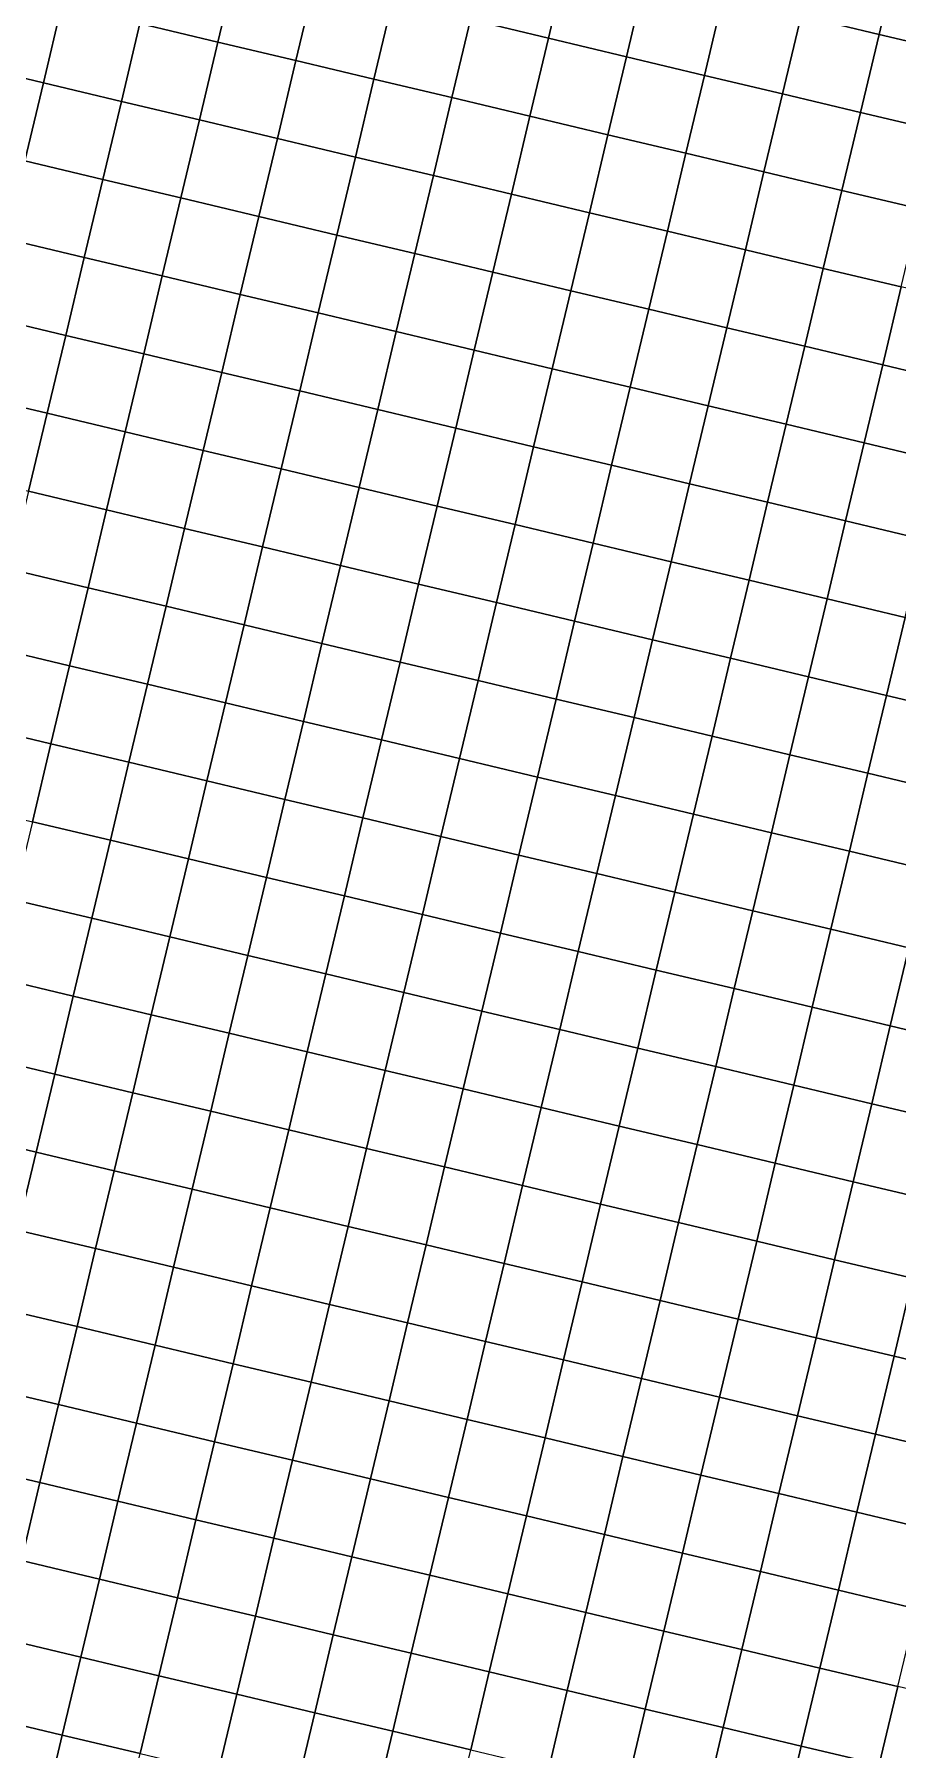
# Model space of a CAD drawing. Header units: metres. Extents: x 0.3 to 9.7, y -5.33 to 3.34.
# Drawn here: x 6.05 to 7.127, y -2.505 to -0.365 of the extents above; entities that cross this region are included whole.
import ezdxf

# ---------------------------------------------------------------- set-up
doc = ezdxf.new("R2010")
doc.units = ezdxf.units.M

msp = doc.modelspace()

# ---------------------------------------------------------------- linework, layer by layer
at = {"layer": 'C2_v2'}
for points in [[(6.205, -0.2537, -3.0121), (6.1818, -0.3509, -3.0103), (6.2791, -0.3741, -3.0057), (6.3023, -0.2768, -3.0077)], [(6.6173, -0.249, -2.9777), (6.5941, -0.3462, -2.9863), (6.6914, -0.3694, -2.991), (6.7145, -0.2721, -2.9828)], [(7.0295, -0.2443, -3.0712), (7.0064, -0.3415, -3.0721), (7.1037, -0.3647, -3.0966), (7.1268, -0.2674, -3.1001)], [(6.3023, -0.2768, -3.0077), (6.2791, -0.3741, -3.0057), (6.3764, -0.3972, -2.999), (6.3995, -0.3, -3.0034)], [(6.7145, -0.2721, -2.9828), (6.6914, -0.3694, -2.991), (6.7887, -0.3925, -3.0093), (6.8118, -0.2952, -3.0039)], [(7.1268, -0.2674, -3.1001), (7.1037, -0.3647, -3.0966), (7.201, -0.3878, -3.1193), (7.2241, -0.2905, -3.1254)], [(6.8118, -0.2952, -3.0039), (6.7887, -0.3925, -3.0093), (6.886, -0.4157, -3.0436), (6.9091, -0.3184, -3.0419)], [(5.9873, -0.3047, -3.0251), (5.9641, -0.4019, -3.0174), (6.0614, -0.4251, -3.0129), (6.0845, -0.3278, -3.0184)], [(6.3995, -0.3, -3.0034), (6.3764, -0.3972, -2.999), (6.4737, -0.4204, -2.9956), (6.4968, -0.3231, -2.996)], [(6.9091, -0.3184, -3.0419), (6.886, -0.4157, -3.0436), (6.9832, -0.4388, -3.0707), (7.0064, -0.3415, -3.0721)], [(6.0845, -0.3278, -3.0184), (6.0614, -0.4251, -3.0129), (6.1587, -0.4482, -3.0072), (6.1818, -0.3509, -3.0103)], [(6.4968, -0.3231, -2.996), (6.4737, -0.4204, -2.9956), (6.571, -0.4435, -2.9895), (6.5941, -0.3462, -2.9863)], [(7.0064, -0.3415, -3.0721), (6.9832, -0.4388, -3.0707), (7.0805, -0.462, -3.0925), (7.1037, -0.3647, -3.0966)], [(6.1818, -0.3509, -3.0103), (6.1587, -0.4482, -3.0072), (6.256, -0.4714, -3.0043), (6.2791, -0.3741, -3.0057)], [(6.5941, -0.3462, -2.9863), (6.571, -0.4435, -2.9895), (6.6682, -0.4667, -2.9954), (6.6914, -0.3694, -2.991)], [(6.2791, -0.3741, -3.0057), (6.256, -0.4714, -3.0043), (6.3532, -0.4945, -2.9996), (6.3764, -0.3972, -2.999)], [(6.6914, -0.3694, -2.991), (6.6682, -0.4667, -2.9954), (6.7655, -0.4898, -3.0139), (6.7887, -0.3925, -3.0093)], [(7.1037, -0.3647, -3.0966), (7.0805, -0.462, -3.0925), (7.1778, -0.4851, -3.1118), (7.201, -0.3878, -3.1193)], [(5.9641, -0.4019, -3.0174), (5.941, -0.4992, -3.0154), (6.0382, -0.5224, -3.0118), (6.0614, -0.4251, -3.0129)], [(6.3764, -0.3972, -2.999), (6.3532, -0.4945, -2.9996), (6.4505, -0.5177, -2.9987), (6.4737, -0.4204, -2.9956)], [(6.7887, -0.3925, -3.0093), (6.7655, -0.4898, -3.0139), (6.8628, -0.513, -3.0459), (6.886, -0.4157, -3.0436)], [(6.0614, -0.4251, -3.0129), (6.0382, -0.5224, -3.0118), (6.1355, -0.5455, -3.0079), (6.1587, -0.4482, -3.0072)], [(6.4737, -0.4204, -2.9956), (6.4505, -0.5177, -2.9987), (6.5478, -0.5408, -2.9961), (6.571, -0.4435, -2.9895)], [(6.886, -0.4157, -3.0436), (6.8628, -0.513, -3.0459), (6.9601, -0.5361, -3.0708), (6.9832, -0.4388, -3.0707)], [(6.1587, -0.4482, -3.0072), (6.1355, -0.5455, -3.0079), (6.2328, -0.5687, -3.0054), (6.256, -0.4714, -3.0043)], [(6.571, -0.4435, -2.9895), (6.5478, -0.5408, -2.9961), (6.6451, -0.564, -3.0028), (6.6682, -0.4667, -2.9954)], [(6.9832, -0.4388, -3.0707), (6.9601, -0.5361, -3.0708), (7.0574, -0.5593, -3.0905), (7.0805, -0.462, -3.0925)], [(6.6682, -0.4667, -2.9954), (6.6451, -0.564, -3.0028), (6.7424, -0.5871, -3.0245), (6.7655, -0.4898, -3.0139)], [(7.0805, -0.462, -3.0925), (7.0574, -0.5593, -3.0905), (7.1547, -0.5824, -3.1055), (7.1778, -0.4851, -3.1118)], [(6.256, -0.4714, -3.0043), (6.2328, -0.5687, -3.0054), (6.3301, -0.5918, -3.0008), (6.3532, -0.4945, -2.9996)], [(6.7655, -0.4898, -3.0139), (6.7424, -0.5871, -3.0245), (6.8397, -0.6102, -3.0522), (6.8628, -0.513, -3.0459)], [(6.3532, -0.4945, -2.9996), (6.3301, -0.5918, -3.0008), (6.4274, -0.615, -3.0004), (6.4505, -0.5177, -2.9987)], [(6.8628, -0.513, -3.0459), (6.8397, -0.6102, -3.0522), (6.937, -0.6334, -3.072), (6.9601, -0.5361, -3.0708)], [(6.0382, -0.5224, -3.0118), (6.0151, -0.6197, -3.0212), (6.1124, -0.6428, -3.0172), (6.1355, -0.5455, -3.0079)], [(6.4505, -0.5177, -2.9987), (6.4274, -0.615, -3.0004), (6.5247, -0.6381, -2.9967), (6.5478, -0.5408, -2.9961)], [(6.1355, -0.5455, -3.0079), (6.1124, -0.6428, -3.0172), (6.2097, -0.6659, -3.0132), (6.2328, -0.5687, -3.0054)], [(6.5478, -0.5408, -2.9961), (6.5247, -0.6381, -2.9967), (6.622, -0.6612, -3.0062), (6.6451, -0.564, -3.0028)], [(6.9601, -0.5361, -3.0708), (6.937, -0.6334, -3.072), (7.0342, -0.6565, -3.0857), (7.0574, -0.5593, -3.0905)], [(6.2328, -0.5687, -3.0054), (6.2097, -0.6659, -3.0132), (6.307, -0.6891, -3.006), (6.3301, -0.5918, -3.0008)], [(6.6451, -0.564, -3.0028), (6.622, -0.6612, -3.0062), (6.7192, -0.6844, -3.0267), (6.7424, -0.5871, -3.0245)], [(7.0574, -0.5593, -3.0905), (7.0342, -0.6565, -3.0857), (7.1315, -0.6797, -3.0963), (7.1547, -0.5824, -3.1055)], [(6.3301, -0.5918, -3.0008), (6.307, -0.6891, -3.006), (6.4042, -0.7122, -3.0011), (6.4274, -0.615, -3.0004)], [(6.7424, -0.5871, -3.0245), (6.7192, -0.6844, -3.0267), (6.8165, -0.7075, -3.0558), (6.8397, -0.6102, -3.0522)], [(6.0151, -0.6197, -3.0212), (5.992, -0.7169, -3.0206), (6.0892, -0.7401, -3.0153), (6.1124, -0.6428, -3.0172)], [(6.4274, -0.615, -3.0004), (6.4042, -0.7122, -3.0011), (6.5015, -0.7354, -2.9957), (6.5247, -0.6381, -2.9967)], [(6.8397, -0.6102, -3.0522), (6.8165, -0.7075, -3.0558), (6.9138, -0.7307, -3.0756), (6.937, -0.6334, -3.072)], [(6.5247, -0.6381, -2.9967), (6.5015, -0.7354, -2.9957), (6.5988, -0.7585, -3.0083), (6.622, -0.6612, -3.0062)], [(6.937, -0.6334, -3.072), (6.9138, -0.7307, -3.0756), (7.0111, -0.7538, -3.0873), (7.0342, -0.6565, -3.0857)], [(6.1124, -0.6428, -3.0172), (6.0892, -0.7401, -3.0153), (6.1865, -0.7632, -3.0093), (6.2097, -0.6659, -3.0132)], [(6.622, -0.6612, -3.0062), (6.5988, -0.7585, -3.0083), (6.6961, -0.7817, -3.0283), (6.7192, -0.6844, -3.0267)], [(7.0342, -0.6565, -3.0857), (7.0111, -0.7538, -3.0873), (7.1084, -0.777, -3.0949), (7.1315, -0.6797, -3.0963)], [(6.2097, -0.6659, -3.0132), (6.1865, -0.7632, -3.0093), (6.2838, -0.7864, -3.0002), (6.307, -0.6891, -3.006)], [(6.7192, -0.6844, -3.0267), (6.6961, -0.7817, -3.0283), (6.7934, -0.8048, -3.0646), (6.8165, -0.7075, -3.0558)], [(7.1315, -0.6797, -3.0963), (7.1084, -0.777, -3.0949), (7.2057, -0.8001, -3.1086), (7.2288, -0.7028, -3.1125)], [(6.307, -0.6891, -3.006), (6.2838, -0.7864, -3.0002), (6.3811, -0.8095, -2.9988), (6.4042, -0.7122, -3.0011)], [(5.992, -0.7169, -3.0206), (5.9688, -0.8142, -3.0186), (6.0661, -0.8374, -3.0128), (6.0892, -0.7401, -3.0153)], [(6.4042, -0.7122, -3.0011), (6.3811, -0.8095, -2.9988), (6.4784, -0.8327, -2.9952), (6.5015, -0.7354, -2.9957)], [(6.8165, -0.7075, -3.0558), (6.7934, -0.8048, -3.0646), (6.8907, -0.828, -3.0858), (6.9138, -0.7307, -3.0756)], [(6.0892, -0.7401, -3.0153), (6.0661, -0.8374, -3.0128), (6.1634, -0.8605, -3.0069), (6.1865, -0.7632, -3.0093)], [(6.5015, -0.7354, -2.9957), (6.4784, -0.8327, -2.9952), (6.5757, -0.8558, -3.003), (6.5988, -0.7585, -3.0083)], [(6.9138, -0.7307, -3.0756), (6.8907, -0.828, -3.0858), (6.9879, -0.8511, -3.0997), (7.0111, -0.7538, -3.0873)], [(6.1865, -0.7632, -3.0093), (6.1634, -0.8605, -3.0069), (6.2607, -0.8837, -2.9979), (6.2838, -0.7864, -3.0002)], [(6.5988, -0.7585, -3.0083), (6.5757, -0.8558, -3.003), (6.6729, -0.879, -3.0281), (6.6961, -0.7817, -3.0283)], [(7.0111, -0.7538, -3.0873), (6.9879, -0.8511, -3.0997), (7.0852, -0.8743, -3.1051), (7.1084, -0.777, -3.0949)], [(6.2838, -0.7864, -3.0002), (6.2607, -0.8837, -2.9979), (6.3579, -0.9068, -2.9929), (6.3811, -0.8095, -2.9988)], [(6.6961, -0.7817, -3.0283), (6.6729, -0.879, -3.0281), (6.7702, -0.9021, -3.0633), (6.7934, -0.8048, -3.0646)], [(7.1084, -0.777, -3.0949), (7.0852, -0.8743, -3.1051), (7.1825, -0.8974, -3.1188), (7.2057, -0.8001, -3.1086)], [(6.3811, -0.8095, -2.9988), (6.3579, -0.9068, -2.9929), (6.4552, -0.9299, -2.9958), (6.4784, -0.8327, -2.9952)], [(6.7934, -0.8048, -3.0646), (6.7702, -0.9021, -3.0633), (6.8675, -0.9252, -3.0841), (6.8907, -0.828, -3.0858)], [(5.9688, -0.8142, -3.0186), (5.9457, -0.9115, -3.0114), (6.0429, -0.9347, -3.0063), (6.0661, -0.8374, -3.0128)], [(6.4784, -0.8327, -2.9952), (6.4552, -0.9299, -2.9958), (6.5525, -0.9531, -3.0077), (6.5757, -0.8558, -3.003)], [(6.8907, -0.828, -3.0858), (6.8675, -0.9252, -3.0841), (6.9648, -0.9484, -3.0981), (6.9879, -0.8511, -3.0997)], [(6.0661, -0.8374, -3.0128), (6.0429, -0.9347, -3.0063), (6.1402, -0.9578, -3.0013), (6.1634, -0.8605, -3.0069)], [(6.5757, -0.8558, -3.003), (6.5525, -0.9531, -3.0077), (6.6498, -0.9762, -3.0252), (6.6729, -0.879, -3.0281)], [(6.9879, -0.8511, -3.0997), (6.9648, -0.9484, -3.0981), (7.0621, -0.9715, -3.1001), (7.0852, -0.8743, -3.1051)], [(6.1634, -0.8605, -3.0069), (6.1402, -0.9578, -3.0013), (6.2375, -0.9809, -2.9939), (6.2607, -0.8837, -2.9979)], [(7.0852, -0.8743, -3.1051), (7.0621, -0.9715, -3.1001), (7.1594, -0.9947, -3.1135), (7.1825, -0.8974, -3.1188)], [(6.2607, -0.8837, -2.9979), (6.2375, -0.9809, -2.9939), (6.3348, -1.0041, -3.001), (6.3579, -0.9068, -2.9929)], [(6.6729, -0.879, -3.0281), (6.6498, -0.9762, -3.0252), (6.7471, -0.9994, -3.0558), (6.7702, -0.9021, -3.0633)], [(6.3579, -0.9068, -2.9929), (6.3348, -1.0041, -3.001), (6.4321, -1.0272, -3.0014), (6.4552, -0.9299, -2.9958)], [(6.7702, -0.9021, -3.0633), (6.7471, -0.9994, -3.0558), (6.8444, -1.0225, -3.0756), (6.8675, -0.9252, -3.0841)], [(6.0429, -0.9347, -3.0063), (6.0198, -1.0319, -3.0122), (6.1171, -1.0551, -3.0078), (6.1402, -0.9578, -3.0013)], [(6.4552, -0.9299, -2.9958), (6.4321, -1.0272, -3.0014), (6.5294, -1.0504, -3.0091), (6.5525, -0.9531, -3.0077)], [(6.8675, -0.9252, -3.0841), (6.8444, -1.0225, -3.0756), (6.9417, -1.0457, -3.0896), (6.9648, -0.9484, -3.0981)], [(6.1402, -0.9578, -3.0013), (6.1171, -1.0551, -3.0078), (6.2144, -1.0782, -3.0007), (6.2375, -0.9809, -2.9939)], [(6.5525, -0.9531, -3.0077), (6.5294, -1.0504, -3.0091), (6.6267, -1.0735, -3.0271), (6.6498, -0.9762, -3.0252)], [(6.9648, -0.9484, -3.0981), (6.9417, -1.0457, -3.0896), (7.0389, -1.0688, -3.0918), (7.0621, -0.9715, -3.1001)], [(6.2375, -0.9809, -2.9939), (6.2144, -1.0782, -3.0007), (6.3117, -1.1014, -3.0013), (6.3348, -1.0041, -3.001)], [(6.6498, -0.9762, -3.0252), (6.6267, -1.0735, -3.0271), (6.7239, -1.0967, -3.0471), (6.7471, -0.9994, -3.0558)], [(7.0621, -0.9715, -3.1001), (7.0389, -1.0688, -3.0918), (7.1362, -1.092, -3.1028), (7.1594, -0.9947, -3.1135)], [(6.3348, -1.0041, -3.001), (6.3117, -1.1014, -3.0013), (6.4089, -1.1245, -3.0019), (6.4321, -1.0272, -3.0014)], [(6.7471, -0.9994, -3.0558), (6.7239, -1.0967, -3.0471), (6.8212, -1.1198, -3.0612), (6.8444, -1.0225, -3.0756)], [(6.4321, -1.0272, -3.0014), (6.4089, -1.1245, -3.0019), (6.5062, -1.1477, -3.0077), (6.5294, -1.0504, -3.0091)], [(6.8444, -1.0225, -3.0756), (6.8212, -1.1198, -3.0612), (6.9185, -1.143, -3.0734), (6.9417, -1.0457, -3.0896)], [(6.0198, -1.0319, -3.0122), (5.9967, -1.1292, -3.0102), (6.0939, -1.1524, -3.004), (6.1171, -1.0551, -3.0078)], [(6.9417, -1.0457, -3.0896), (6.9185, -1.143, -3.0734), (7.0158, -1.1661, -3.0718), (7.0389, -1.0688, -3.0918)], [(6.1171, -1.0551, -3.0078), (6.0939, -1.1524, -3.004), (6.1912, -1.1755, -2.9937), (6.2144, -1.0782, -3.0007)], [(6.5294, -1.0504, -3.0091), (6.5062, -1.1477, -3.0077), (6.6035, -1.1708, -3.0188), (6.6267, -1.0735, -3.0271)], [(7.0389, -1.0688, -3.0918), (7.0158, -1.1661, -3.0718), (7.1131, -1.1893, -3.0821), (7.1362, -1.092, -3.1028)], [(6.2144, -1.0782, -3.0007), (6.1912, -1.1755, -2.9937), (6.2885, -1.1987, -2.9911), (6.3117, -1.1014, -3.0013)], [(6.6267, -1.0735, -3.0271), (6.6035, -1.1708, -3.0188), (6.7008, -1.194, -3.0363), (6.7239, -1.0967, -3.0471)], [(6.3117, -1.1014, -3.0013), (6.2885, -1.1987, -2.9911), (6.3858, -1.2218, -2.9882), (6.4089, -1.1245, -3.0019)], [(6.7239, -1.0967, -3.0471), (6.7008, -1.194, -3.0363), (6.7981, -1.2171, -3.0498), (6.8212, -1.1198, -3.0612)], [(7.1362, -1.092, -3.1028), (7.1131, -1.1893, -3.0821), (7.2104, -1.2124, -3.1014), (7.2335, -1.1151, -3.1256)], [(5.9967, -1.1292, -3.0102), (5.9735, -1.2265, -2.9975), (6.0708, -1.2497, -2.9915), (6.0939, -1.1524, -3.004)], [(6.4089, -1.1245, -3.0019), (6.3858, -1.2218, -2.9882), (6.4831, -1.2449, -2.992), (6.5062, -1.1477, -3.0077)], [(6.8212, -1.1198, -3.0612), (6.7981, -1.2171, -3.0498), (6.8954, -1.2402, -3.0599), (6.9185, -1.143, -3.0734)], [(6.0939, -1.1524, -3.004), (6.0708, -1.2497, -2.9915), (6.1681, -1.2728, -2.9834), (6.1912, -1.1755, -2.9937)], [(6.5062, -1.1477, -3.0077), (6.4831, -1.2449, -2.992), (6.5804, -1.2681, -3.0027), (6.6035, -1.1708, -3.0188)], [(6.9185, -1.143, -3.0734), (6.8954, -1.2402, -3.0599), (6.9926, -1.2634, -3.0592), (7.0158, -1.1661, -3.0718)], [(6.1912, -1.1755, -2.9937), (6.1681, -1.2728, -2.9834), (6.2654, -1.2959, -2.9761), (6.2885, -1.1987, -2.9911)], [(6.6035, -1.1708, -3.0188), (6.5804, -1.2681, -3.0027), (6.6777, -1.2912, -3.0236), (6.7008, -1.194, -3.0363)], [(7.0158, -1.1661, -3.0718), (6.9926, -1.2634, -3.0592), (7.0899, -1.2865, -3.0709), (7.1131, -1.1893, -3.0821)], [(6.7008, -1.194, -3.0363), (6.6777, -1.2912, -3.0236), (6.7749, -1.3144, -3.0376), (6.7981, -1.2171, -3.0498)], [(7.1131, -1.1893, -3.0821), (7.0899, -1.2865, -3.0709), (7.1872, -1.3097, -3.0893), (7.2104, -1.2124, -3.1014)], [(6.2885, -1.1987, -2.9911), (6.2654, -1.2959, -2.9761), (6.3627, -1.3191, -2.9691), (6.3858, -1.2218, -2.9882)], [(6.7981, -1.2171, -3.0498), (6.7749, -1.3144, -3.0376), (6.8722, -1.3375, -3.047), (6.8954, -1.2402, -3.0599)], [(5.9735, -1.2265, -2.9975), (5.9504, -1.3238, -2.9872), (6.0477, -1.3469, -2.9821), (6.0708, -1.2497, -2.9915)], [(6.3858, -1.2218, -2.9882), (6.3627, -1.3191, -2.9691), (6.4599, -1.3422, -2.9742), (6.4831, -1.2449, -2.992)], [(6.8954, -1.2402, -3.0599), (6.8722, -1.3375, -3.047), (6.9695, -1.3607, -3.0549), (6.9926, -1.2634, -3.0592)], [(6.0708, -1.2497, -2.9915), (6.0477, -1.3469, -2.9821), (6.1449, -1.3701, -2.9723), (6.1681, -1.2728, -2.9834)], [(6.4831, -1.2449, -2.992), (6.4599, -1.3422, -2.9742), (6.5572, -1.3654, -2.9866), (6.5804, -1.2681, -3.0027)], [(6.1681, -1.2728, -2.9834), (6.1449, -1.3701, -2.9723), (6.2422, -1.3932, -2.9637), (6.2654, -1.2959, -2.9761)], [(6.5804, -1.2681, -3.0027), (6.5572, -1.3654, -2.9866), (6.6545, -1.3885, -3.007), (6.6777, -1.2912, -3.0236)], [(6.9926, -1.2634, -3.0592), (6.9695, -1.3607, -3.0549), (7.0668, -1.3838, -3.0708), (7.0899, -1.2865, -3.0709)], [(6.2654, -1.2959, -2.9761), (6.2422, -1.3932, -2.9637), (6.3395, -1.4164, -2.9545), (6.3627, -1.3191, -2.9691)], [(6.6777, -1.2912, -3.0236), (6.6545, -1.3885, -3.007), (6.7518, -1.4117, -3.0198), (6.7749, -1.3144, -3.0376)], [(7.0899, -1.2865, -3.0709), (7.0668, -1.3838, -3.0708), (7.1641, -1.407, -3.0942), (7.1872, -1.3097, -3.0893)], [(6.3627, -1.3191, -2.9691), (6.3395, -1.4164, -2.9545), (6.4368, -1.4395, -2.9541), (6.4599, -1.3422, -2.9742)], [(6.7749, -1.3144, -3.0376), (6.7518, -1.4117, -3.0198), (6.8491, -1.4348, -3.0328), (6.8722, -1.3375, -3.047)], [(6.0477, -1.3469, -2.9821), (6.0245, -1.4442, -2.9673), (6.1218, -1.4674, -2.9587), (6.1449, -1.3701, -2.9723)], [(6.4599, -1.3422, -2.9742), (6.4368, -1.4395, -2.9541), (6.5341, -1.4627, -2.9644), (6.5572, -1.3654, -2.9866)], [(6.8722, -1.3375, -3.047), (6.8491, -1.4348, -3.0328), (6.9464, -1.458, -3.0452), (6.9695, -1.3607, -3.0549)], [(6.5572, -1.3654, -2.9866), (6.5341, -1.4627, -2.9644), (6.6314, -1.4858, -2.9864), (6.6545, -1.3885, -3.007)], [(6.9695, -1.3607, -3.0549), (6.9464, -1.458, -3.0452), (7.0436, -1.4811, -3.0623), (7.0668, -1.3838, -3.0708)], [(6.1449, -1.3701, -2.9723), (6.1218, -1.4674, -2.9587), (6.2191, -1.4905, -2.9504), (6.2422, -1.3932, -2.9637)], [(6.6545, -1.3885, -3.007), (6.6314, -1.4858, -2.9864), (6.7286, -1.509, -3.0042), (6.7518, -1.4117, -3.0198)], [(7.0668, -1.3838, -3.0708), (7.0436, -1.4811, -3.0623), (7.1409, -1.5043, -3.0858), (7.1641, -1.407, -3.0942)], [(6.2422, -1.3932, -2.9637), (6.2191, -1.4905, -2.9504), (6.3164, -1.5137, -2.9395), (6.3395, -1.4164, -2.9545)], [(6.7518, -1.4117, -3.0198), (6.7286, -1.509, -3.0042), (6.8259, -1.5321, -3.0208), (6.8491, -1.4348, -3.0328)], [(6.3395, -1.4164, -2.9545), (6.3164, -1.5137, -2.9395), (6.4136, -1.5368, -2.9387), (6.4368, -1.4395, -2.9541)], [(6.0245, -1.4442, -2.9673), (6.0014, -1.5415, -2.9631), (6.0986, -1.5647, -2.9566), (6.1218, -1.4674, -2.9587)], [(6.4368, -1.4395, -2.9541), (6.4136, -1.5368, -2.9387), (6.5109, -1.5599, -2.948), (6.5341, -1.4627, -2.9644)], [(6.8491, -1.4348, -3.0328), (6.8259, -1.5321, -3.0208), (6.9232, -1.5552, -3.035), (6.9464, -1.458, -3.0452)], [(6.1218, -1.4674, -2.9587), (6.0986, -1.5647, -2.9566), (6.1959, -1.5878, -2.9475), (6.2191, -1.4905, -2.9504)], [(6.5341, -1.4627, -2.9644), (6.5109, -1.5599, -2.948), (6.6082, -1.5831, -2.9676), (6.6314, -1.4858, -2.9864)], [(6.9464, -1.458, -3.0452), (6.9232, -1.5552, -3.035), (7.0205, -1.5784, -3.054), (7.0436, -1.4811, -3.0623)], [(6.2191, -1.4905, -2.9504), (6.1959, -1.5878, -2.9475), (6.2932, -1.6109, -2.9359), (6.3164, -1.5137, -2.9395)], [(6.6314, -1.4858, -2.9864), (6.6082, -1.5831, -2.9676), (6.7055, -1.6062, -2.9849), (6.7286, -1.509, -3.0042)], [(7.0436, -1.4811, -3.0623), (7.0205, -1.5784, -3.054), (7.1178, -1.6015, -3.0767), (7.1409, -1.5043, -3.0858)], [(6.3164, -1.5137, -2.9395), (6.2932, -1.6109, -2.9359), (6.3905, -1.6341, -2.9334), (6.4136, -1.5368, -2.9387)], [(6.7286, -1.509, -3.0042), (6.7055, -1.6062, -2.9849), (6.8028, -1.6294, -3.0019), (6.8259, -1.5321, -3.0208)], [(7.1409, -1.5043, -3.0858), (7.1178, -1.6015, -3.0767), (7.2151, -1.6247, -3.0878), (7.2382, -1.5274, -3.0961)], [(6.4136, -1.5368, -2.9387), (6.3905, -1.6341, -2.9334), (6.4878, -1.6572, -2.9416), (6.5109, -1.5599, -2.948)], [(6.8259, -1.5321, -3.0208), (6.8028, -1.6294, -3.0019), (6.9001, -1.6525, -3.0183), (6.9232, -1.5552, -3.035)], [(6.0014, -1.5415, -2.9631), (5.9782, -1.6388, -2.9633), (6.0755, -1.6619, -2.9567), (6.0986, -1.5647, -2.9566)], [(6.5109, -1.5599, -2.948), (6.4878, -1.6572, -2.9416), (6.5851, -1.6804, -2.9611), (6.6082, -1.5831, -2.9676)], [(6.9232, -1.5552, -3.035), (6.9001, -1.6525, -3.0183), (6.9974, -1.6757, -3.038), (7.0205, -1.5784, -3.054)], [(6.0986, -1.5647, -2.9566), (6.0755, -1.6619, -2.9567), (6.1728, -1.6851, -2.9458), (6.1959, -1.5878, -2.9475)], [(6.6082, -1.5831, -2.9676), (6.5851, -1.6804, -2.9611), (6.6824, -1.7035, -2.9777), (6.7055, -1.6062, -2.9849)], [(7.0205, -1.5784, -3.054), (6.9974, -1.6757, -3.038), (7.0946, -1.6988, -3.0602), (7.1178, -1.6015, -3.0767)], [(6.1959, -1.5878, -2.9475), (6.1728, -1.6851, -2.9458), (6.2701, -1.7082, -2.9315), (6.2932, -1.6109, -2.9359)], [(7.1178, -1.6015, -3.0767), (7.0946, -1.6988, -3.0602), (7.1919, -1.722, -3.0721), (7.2151, -1.6247, -3.0878)], [(6.2932, -1.6109, -2.9359), (6.2701, -1.7082, -2.9315), (6.3674, -1.7314, -2.9276), (6.3905, -1.6341, -2.9334)], [(6.7055, -1.6062, -2.9849), (6.6824, -1.7035, -2.9777), (6.7796, -1.7267, -2.9938), (6.8028, -1.6294, -3.0019)], [(5.9782, -1.6388, -2.9633), (5.9551, -1.7361, -2.9589), (6.0524, -1.7592, -2.9556), (6.0755, -1.6619, -2.9567)], [(6.3905, -1.6341, -2.9334), (6.3674, -1.7314, -2.9276), (6.4646, -1.7545, -2.9366), (6.4878, -1.6572, -2.9416)], [(6.8028, -1.6294, -3.0019), (6.7796, -1.7267, -2.9938), (6.8769, -1.7498, -3.0104), (6.9001, -1.6525, -3.0183)], [(6.0755, -1.6619, -2.9567), (6.0524, -1.7592, -2.9556), (6.1496, -1.7824, -2.9452), (6.1728, -1.6851, -2.9458)], [(6.4878, -1.6572, -2.9416), (6.4646, -1.7545, -2.9366), (6.5619, -1.7777, -2.9589), (6.5851, -1.6804, -2.9611)], [(6.9001, -1.6525, -3.0183), (6.8769, -1.7498, -3.0104), (6.9742, -1.773, -3.031), (6.9974, -1.6757, -3.038)], [(6.1728, -1.6851, -2.9458), (6.1496, -1.7824, -2.9452), (6.2469, -1.8055, -2.931), (6.2701, -1.7082, -2.9315)], [(6.5851, -1.6804, -2.9611), (6.5619, -1.7777, -2.9589), (6.6592, -1.8008, -2.9772), (6.6824, -1.7035, -2.9777)], [(6.9974, -1.6757, -3.038), (6.9742, -1.773, -3.031), (7.0715, -1.7961, -3.0531), (7.0946, -1.6988, -3.0602)], [(6.2701, -1.7082, -2.9315), (6.2469, -1.8055, -2.931), (6.3442, -1.8287, -2.9268), (6.3674, -1.7314, -2.9276)], [(6.6824, -1.7035, -2.9777), (6.6592, -1.8008, -2.9772), (6.7565, -1.824, -2.9938), (6.7796, -1.7267, -2.9938)], [(7.0946, -1.6988, -3.0602), (7.0715, -1.7961, -3.0531), (7.1688, -1.8193, -3.0656), (7.1919, -1.722, -3.0721)], [(6.3674, -1.7314, -2.9276), (6.3442, -1.8287, -2.9268), (6.4415, -1.8518, -2.9368), (6.4646, -1.7545, -2.9366)], [(6.7796, -1.7267, -2.9938), (6.7565, -1.824, -2.9938), (6.8538, -1.8471, -3.0128), (6.8769, -1.7498, -3.0104)], [(5.9551, -1.7361, -2.9589), (5.9319, -1.8334, -2.9534), (6.0292, -1.8565, -2.9534), (6.0524, -1.7592, -2.9556)], [(6.4646, -1.7545, -2.9366), (6.4415, -1.8518, -2.9368), (6.5388, -1.8749, -2.9589), (6.5619, -1.7777, -2.9589)], [(6.8769, -1.7498, -3.0104), (6.8538, -1.8471, -3.0128), (6.9511, -1.8702, -3.035), (6.9742, -1.773, -3.031)], [(6.0524, -1.7592, -2.9556), (6.0292, -1.8565, -2.9534), (6.1265, -1.8796, -2.9452), (6.1496, -1.7824, -2.9452)], [(6.9742, -1.773, -3.031), (6.9511, -1.8702, -3.035), (7.0483, -1.8934, -3.0592), (7.0715, -1.7961, -3.0531)], [(6.1496, -1.7824, -2.9452), (6.1265, -1.8796, -2.9452), (6.2238, -1.9028, -2.9326), (6.2469, -1.8055, -2.931)], [(6.5619, -1.7777, -2.9589), (6.5388, -1.8749, -2.9589), (6.6361, -1.8981, -2.9768), (6.6592, -1.8008, -2.9772)], [(7.0715, -1.7961, -3.0531), (7.0483, -1.8934, -3.0592), (7.1456, -1.9165, -3.0725), (7.1688, -1.8193, -3.0656)], [(6.2469, -1.8055, -2.931), (6.2238, -1.9028, -2.9326), (6.3211, -1.9259, -2.9295), (6.3442, -1.8287, -2.9268)], [(6.6592, -1.8008, -2.9772), (6.6361, -1.8981, -2.9768), (6.7333, -1.9212, -2.9918), (6.7565, -1.824, -2.9938)], [(6.3442, -1.8287, -2.9268), (6.3211, -1.9259, -2.9295), (6.4183, -1.9491, -2.94), (6.4415, -1.8518, -2.9368)], [(6.7565, -1.824, -2.9938), (6.7333, -1.9212, -2.9918), (6.8306, -1.9444, -3.0103), (6.8538, -1.8471, -3.0128)], [(6.0292, -1.8565, -2.9534), (6.0061, -1.9538, -2.9435), (6.1033, -1.9769, -2.9383), (6.1265, -1.8796, -2.9452)], [(6.4415, -1.8518, -2.9368), (6.4183, -1.9491, -2.94), (6.5156, -1.9722, -2.9617), (6.5388, -1.8749, -2.9589)], [(6.8538, -1.8471, -3.0128), (6.8306, -1.9444, -3.0103), (6.9279, -1.9675, -3.0315), (6.9511, -1.8702, -3.035)], [(6.1265, -1.8796, -2.9452), (6.1033, -1.9769, -2.9383), (6.2006, -2.0001, -2.9303), (6.2238, -1.9028, -2.9326)], [(6.5388, -1.8749, -2.9589), (6.5156, -1.9722, -2.9617), (6.6129, -1.9954, -2.9785), (6.6361, -1.8981, -2.9768)], [(6.9511, -1.8702, -3.035), (6.9279, -1.9675, -3.0315), (7.0252, -1.9907, -3.0548), (7.0483, -1.8934, -3.0592)], [(6.2238, -1.9028, -2.9326), (6.2006, -2.0001, -2.9303), (6.2979, -2.0232, -2.9304), (6.3211, -1.9259, -2.9295)], [(6.6361, -1.8981, -2.9768), (6.6129, -1.9954, -2.9785), (6.7102, -2.0185, -2.9914), (6.7333, -1.9212, -2.9918)], [(7.0483, -1.8934, -3.0592), (7.0252, -1.9907, -3.0548), (7.1225, -2.0138, -3.0685), (7.1456, -1.9165, -3.0725)], [(6.3211, -1.9259, -2.9295), (6.2979, -2.0232, -2.9304), (6.3952, -2.0464, -2.9411), (6.4183, -1.9491, -2.94)], [(6.7333, -1.9212, -2.9918), (6.7102, -2.0185, -2.9914), (6.8075, -2.0417, -3.0084), (6.8306, -1.9444, -3.0103)], [(7.1456, -1.9165, -3.0725), (7.1225, -2.0138, -3.0685), (7.2198, -2.037, -3.0712), (7.2429, -1.9397, -3.0744)], [(6.8306, -1.9444, -3.0103), (6.8075, -2.0417, -3.0084), (6.9048, -2.0648, -3.0284), (6.9279, -1.9675, -3.0315)], [(6.0061, -1.9538, -2.9435), (5.9829, -2.0511, -2.9445), (6.0802, -2.0742, -2.9447), (6.1033, -1.9769, -2.9383)], [(6.4183, -1.9491, -2.94), (6.3952, -2.0464, -2.9411), (6.4925, -2.0695, -2.9611), (6.5156, -1.9722, -2.9617)], [(6.9279, -1.9675, -3.0315), (6.9048, -2.0648, -3.0284), (7.0021, -2.088, -3.0502), (7.0252, -1.9907, -3.0548)], [(6.1033, -1.9769, -2.9383), (6.0802, -2.0742, -2.9447), (6.1775, -2.0974, -2.9387), (6.2006, -2.0001, -2.9303)], [(6.5156, -1.9722, -2.9617), (6.4925, -2.0695, -2.9611), (6.5898, -2.0927, -2.9769), (6.6129, -1.9954, -2.9785)], [(6.2006, -2.0001, -2.9303), (6.1775, -2.0974, -2.9387), (6.2748, -2.1205, -2.9395), (6.2979, -2.0232, -2.9304)], [(6.6129, -1.9954, -2.9785), (6.5898, -2.0927, -2.9769), (6.6871, -2.1158, -2.9898), (6.7102, -2.0185, -2.9914)], [(7.0252, -1.9907, -3.0548), (7.0021, -2.088, -3.0502), (7.0993, -2.1111, -3.064), (7.1225, -2.0138, -3.0685)], [(6.2979, -2.0232, -2.9304), (6.2748, -2.1205, -2.9395), (6.3721, -2.1437, -2.9494), (6.3952, -2.0464, -2.9411)], [(6.7102, -2.0185, -2.9914), (6.6871, -2.1158, -2.9898), (6.7843, -2.139, -3.0048), (6.8075, -2.0417, -3.0084)], [(7.1225, -2.0138, -3.0685), (7.0993, -2.1111, -3.064), (7.1966, -2.1343, -3.0676), (7.2198, -2.037, -3.0712)], [(5.9829, -2.0511, -2.9445), (5.9598, -2.1484, -2.9528), (6.0571, -2.1715, -2.9563), (6.0802, -2.0742, -2.9447)], [(6.3952, -2.0464, -2.9411), (6.3721, -2.1437, -2.9494), (6.4693, -2.1668, -2.9669), (6.4925, -2.0695, -2.9611)], [(6.8075, -2.0417, -3.0084), (6.7843, -2.139, -3.0048), (6.8816, -2.1621, -3.0225), (6.9048, -2.0648, -3.0284)], [(6.0802, -2.0742, -2.9447), (6.0571, -2.1715, -2.9563), (6.1543, -2.1946, -2.9501), (6.1775, -2.0974, -2.9387)], [(6.4925, -2.0695, -2.9611), (6.4693, -2.1668, -2.9669), (6.5666, -2.1899, -2.9802), (6.5898, -2.0927, -2.9769)], [(6.9048, -2.0648, -3.0284), (6.8816, -2.1621, -3.0225), (6.9789, -2.1852, -3.0424), (7.0021, -2.088, -3.0502)], [(6.1775, -2.0974, -2.9387), (6.1543, -2.1946, -2.9501), (6.2516, -2.2178, -2.9499), (6.2748, -2.1205, -2.9395)], [(6.5898, -2.0927, -2.9769), (6.5666, -2.1899, -2.9802), (6.6639, -2.2131, -2.9881), (6.6871, -2.1158, -2.9898)], [(7.0021, -2.088, -3.0502), (6.9789, -2.1852, -3.0424), (7.0762, -2.2084, -3.0561), (7.0993, -2.1111, -3.064)], [(6.6871, -2.1158, -2.9898), (6.6639, -2.2131, -2.9881), (6.7612, -2.2362, -2.9997), (6.7843, -2.139, -3.0048)], [(7.0993, -2.1111, -3.064), (7.0762, -2.2084, -3.0561), (7.1735, -2.2315, -3.061), (7.1966, -2.1343, -3.0676)], [(6.2748, -2.1205, -2.9395), (6.2516, -2.2178, -2.9499), (6.3489, -2.2409, -2.9608), (6.3721, -2.1437, -2.9494)], [(6.7843, -2.139, -3.0048), (6.7612, -2.2362, -2.9997), (6.8585, -2.2594, -3.0149), (6.8816, -2.1621, -3.0225)], [(5.9598, -2.1484, -2.9528), (5.9366, -2.2456, -2.954), (6.0339, -2.2688, -2.9578), (6.0571, -2.1715, -2.9563)], [(6.3721, -2.1437, -2.9494), (6.3489, -2.2409, -2.9608), (6.4462, -2.2641, -2.9778), (6.4693, -2.1668, -2.9669)], [(6.0571, -2.1715, -2.9563), (6.0339, -2.2688, -2.9578), (6.1312, -2.2919, -2.9517), (6.1543, -2.1946, -2.9501)], [(6.4693, -2.1668, -2.9669), (6.4462, -2.2641, -2.9778), (6.5435, -2.2872, -2.9883), (6.5666, -2.1899, -2.9802)], [(6.8816, -2.1621, -3.0225), (6.8585, -2.2594, -3.0149), (6.9558, -2.2825, -3.0338), (6.9789, -2.1852, -3.0424)], [(6.1543, -2.1946, -2.9501), (6.1312, -2.2919, -2.9517), (6.2285, -2.3151, -2.9513), (6.2516, -2.2178, -2.9499)], [(6.5666, -2.1899, -2.9802), (6.5435, -2.2872, -2.9883), (6.6408, -2.3104, -2.9911), (6.6639, -2.2131, -2.9881)], [(6.9789, -2.1852, -3.0424), (6.9558, -2.2825, -3.0338), (7.053, -2.3057, -3.0473), (7.0762, -2.2084, -3.0561)], [(6.2516, -2.2178, -2.9499), (6.2285, -2.3151, -2.9513), (6.3258, -2.3382, -2.9618), (6.3489, -2.2409, -2.9608)], [(6.6639, -2.2131, -2.9881), (6.6408, -2.3104, -2.9911), (6.738, -2.3335, -2.9991), (6.7612, -2.2362, -2.9997)], [(7.0762, -2.2084, -3.0561), (7.053, -2.3057, -3.0473), (7.1503, -2.3288, -3.054), (7.1735, -2.2315, -3.061)], [(6.3489, -2.2409, -2.9608), (6.3258, -2.3382, -2.9618), (6.423, -2.3614, -2.9761), (6.4462, -2.2641, -2.9778)], [(6.7612, -2.2362, -2.9997), (6.738, -2.3335, -2.9991), (6.8353, -2.3567, -3.0124), (6.8585, -2.2594, -3.0149)], [(6.4462, -2.2641, -2.9778), (6.423, -2.3614, -2.9761), (6.5203, -2.3845, -2.9832), (6.5435, -2.2872, -2.9883)], [(6.8585, -2.2594, -3.0149), (6.8353, -2.3567, -3.0124), (6.9326, -2.3798, -3.0311), (6.9558, -2.2825, -3.0338)], [(6.0339, -2.2688, -2.9578), (6.0108, -2.3661, -2.9539), (6.108, -2.3892, -2.9479), (6.1312, -2.2919, -2.9517)], [(6.5435, -2.2872, -2.9883), (6.5203, -2.3845, -2.9832), (6.6176, -2.4077, -2.9818), (6.6408, -2.3104, -2.9911)], [(6.9558, -2.2825, -3.0338), (6.9326, -2.3798, -3.0311), (7.0299, -2.403, -3.0446), (7.053, -2.3057, -3.0473)], [(6.1312, -2.2919, -2.9517), (6.108, -2.3892, -2.9479), (6.2053, -2.4124, -2.9468), (6.2285, -2.3151, -2.9513)], [(6.6408, -2.3104, -2.9911), (6.6176, -2.4077, -2.9818), (6.7149, -2.4308, -2.9871), (6.738, -2.3335, -2.9991)], [(7.053, -2.3057, -3.0473), (7.0299, -2.403, -3.0446), (7.1272, -2.4261, -3.0521), (7.1503, -2.3288, -3.054)], [(6.2285, -2.3151, -2.9513), (6.2053, -2.4124, -2.9468), (6.3026, -2.4355, -2.9559), (6.3258, -2.3382, -2.9618)], [(6.3258, -2.3382, -2.9618), (6.3026, -2.4355, -2.9559), (6.3999, -2.4587, -2.9686), (6.423, -2.3614, -2.9761)], [(6.738, -2.3335, -2.9991), (6.7149, -2.4308, -2.9871), (6.8122, -2.454, -2.9998), (6.8353, -2.3567, -3.0124)], [(6.0108, -2.3661, -2.9539), (5.9876, -2.4634, -2.9343), (6.0849, -2.4865, -2.9272), (6.108, -2.3892, -2.9479)], [(6.423, -2.3614, -2.9761), (6.3999, -2.4587, -2.9686), (6.4972, -2.4818, -2.9733), (6.5203, -2.3845, -2.9832)], [(6.8353, -2.3567, -3.0124), (6.8122, -2.454, -2.9998), (6.9095, -2.4771, -3.0186), (6.9326, -2.3798, -3.0311)], [(6.108, -2.3892, -2.9479), (6.0849, -2.4865, -2.9272), (6.1822, -2.5096, -2.9266), (6.2053, -2.4124, -2.9468)], [(6.5203, -2.3845, -2.9832), (6.4972, -2.4818, -2.9733), (6.5945, -2.5049, -2.9679), (6.6176, -2.4077, -2.9818)], [(6.9326, -2.3798, -3.0311), (6.9095, -2.4771, -3.0186), (7.0068, -2.5002, -3.0338), (7.0299, -2.403, -3.0446)], [(6.2053, -2.4124, -2.9468), (6.1822, -2.5096, -2.9266), (6.2795, -2.5328, -2.934), (6.3026, -2.4355, -2.9559)], [(6.6176, -2.4077, -2.9818), (6.5945, -2.5049, -2.9679), (6.6918, -2.5281, -2.9715), (6.7149, -2.4308, -2.9871)], [(7.0299, -2.403, -3.0446), (7.0068, -2.5002, -3.0338), (7.104, -2.5234, -3.0438), (7.1272, -2.4261, -3.0521)], [(6.3026, -2.4355, -2.9559), (6.2795, -2.5328, -2.934), (6.3768, -2.5559, -2.9444), (6.3999, -2.4587, -2.9686)], [(6.7149, -2.4308, -2.9871), (6.6918, -2.5281, -2.9715), (6.789, -2.5512, -2.9848), (6.8122, -2.454, -2.9998)], [(7.1272, -2.4261, -3.0521), (7.104, -2.5234, -3.0438), (7.2013, -2.5465, -3.0538), (7.2245, -2.4493, -3.0604)], [(6.3999, -2.4587, -2.9686), (6.3768, -2.5559, -2.9444), (6.474, -2.5791, -2.9477), (6.4972, -2.4818, -2.9733)], [(6.8122, -2.454, -2.9998), (6.789, -2.5512, -2.9848), (6.8863, -2.5744, -3.0039), (6.9095, -2.4771, -3.0186)], [(5.9876, -2.4634, -2.9343), (5.9645, -2.5606, -2.9322), (6.0618, -2.5838, -2.9251), (6.0849, -2.4865, -2.9272)], [(6.4972, -2.4818, -2.9733), (6.474, -2.5791, -2.9477), (6.5713, -2.6022, -2.943), (6.5945, -2.5049, -2.9679)], [(6.9095, -2.4771, -3.0186), (6.8863, -2.5744, -3.0039), (6.9836, -2.5975, -3.0203), (7.0068, -2.5002, -3.0338)], [(6.0849, -2.4865, -2.9272), (6.0618, -2.5838, -2.9251), (6.159, -2.6069, -2.9236), (6.1822, -2.5096, -2.9266)], [(7.0068, -2.5002, -3.0338), (6.9836, -2.5975, -3.0203), (7.0809, -2.6207, -3.0328), (7.104, -2.5234, -3.0438)]]:
    msp.add_3dface(points, dxfattribs=at)

doc.saveas('drawing.dxf')
